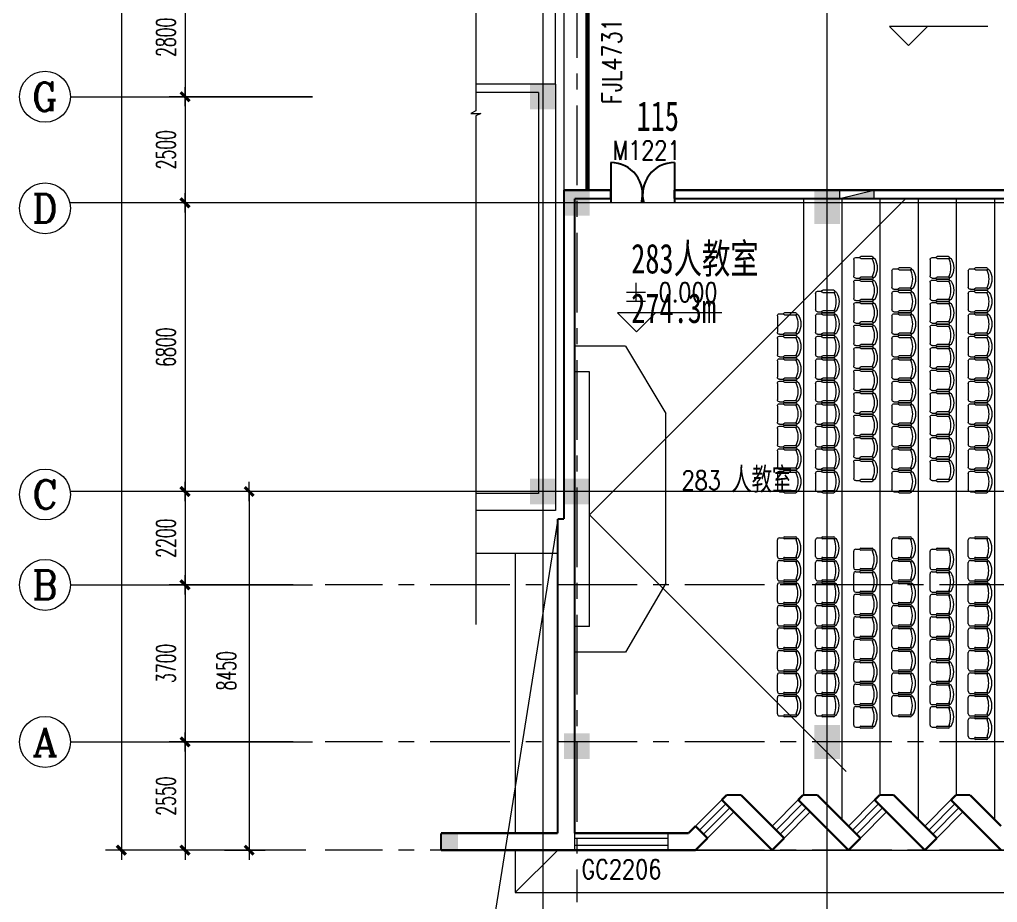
# Model space of a CAD drawing. Extents: x 2719331 to 3465925, y -270324 to -167476.
# Drawn here: x 2747851 to 2770897, y -243248 to -222448 of the extents above; entities that cross this region are included whole.
import ezdxf
from ezdxf.enums import TextEntityAlignment as Align

# ---------------------------------------------------------------- set-up
doc = ezdxf.new("R2010")
doc.units = 0
doc.header["$LTSCALE"] = 1500
doc.header["$MEASUREMENT"] = 0
doc.linetypes.add('CENTER', pattern=[2, 1.25, -0.25, 0.25, -0.25])
doc.linetypes.add('DASH', pattern=[0.35, 0.25, -0.1])
doc.layers.get('0').update_dxf_attribs({"linetype": 'CONTINUOUS', "lineweight": 0})
doc.layers.get('DEFPOINTS').update_dxf_attribs({"linetype": 'CONTINUOUS', "lineweight": 5})
for name, color, linetype, lineweight in [('AXIS', 7, 'CONTINUOUS', 5), ('AXIS_TEXT', 7, 'CONTINUOUS', 5), ('COLUMN', 7, 'CONTINUOUS', 5), ('DOTE', 7, 'CENTER', 5), ('LVTRY', 7, 'CONTINUOUS', 5), ('OTHER', 7, 'CONTINUOUS', 5), ('PUB_DIM', 250, 'CONTINUOUS', 5), ('PUB_TEXT', 7, 'CONTINUOUS', 5), ('STAIR', 7, 'CONTINUOUS', 5), ('WALL', 7, 'CONTINUOUS', 5), ('WINDOW', 7, 'CONTINUOUS', 5), ('WINDOW_TEXT', 7, 'CONTINUOUS', 5), ('我的', 7, 'CONTINUOUS', 5), ('散水', 7, 'CONTINUOUS', 5), ('消火栓', 7, 'CONTINUOUS', 5), ('看线', 7, 'CONTINUOUS', 5), ('防火卷帘', 7, 'CONTINUOUS', 5), ('防火卷帘名称', 7, 'CONTINUOUS', 5)]:
    doc.layers.add(name, color=color, linetype=linetype, lineweight=lineweight)
doc.layers.add('地面', color=250, linetype='CONTINUOUS')
doc.styles.add('_SIMPLEX', font='SIMPLEX.shx', dxfattribs={"width": 0.6})
doc.styles.add('COMPLEX', font='COMPLEX')
doc.styles.add('DIM_FONT', font='romans.shx', dxfattribs={"width": 0.6})
doc.styles.add('H1', font='romans.shx', dxfattribs={"width": 1.2, "bigfont": 'hztxt.shx'})
doc.styles.add('HZ4', font='SimSun.ttf', dxfattribs={"width": 0.7, "height": 700})
doc.styles.add('SIMPLEX', font='SIMPLEX.SHX', dxfattribs={"width": 0.6})
doc.styles.get("Standard").update_dxf_attribs({"font": 'SIMHEI.TTF', "height": 1.2})
doc.dimstyles.new('DIMN150', dxfattribs={"dimscale": 1.5, "dimtxt": 300, "dimasz": 1, "dimexe": 250, "dimexo": 300, "dimgap": 150, "dimtad": 1, "dimdec": 0, "dimdsep": 46, "dimtxsty": 'DIM_FONT', "dimblk": '_DIMX', "dimcen": 2.5, "dimdle": 0.3, "dimclrd": 7, "dimclre": 256, "dimclrt": 256, "dimadec": 0, "dimazin": 0, "dimtfac": 1, "dimtdec": 0, "dimtix": 1, "dimtmove": 2, "dimatfit": 3, "dimldrblk": '_DIMX', "dimfxl": 1, "dimtvp": 1, "dimtolj": 1, "dimtzin": 0, "dimlwd": -1, "dimlwe": -1, "dimarcsym": 0})

# ---------------------------------------------------------------- blocks, each defined once
blk = doc.blocks.new('_DIMX')
blk.add_line((-150, 0), (150, 0))
at = {"const_width": 50}
blk.add_lwpolyline([(-70, -70), (70, 70)], dxfattribs=at)
blk = doc.blocks.new('*D993')
at = {"layer": 'DEFPOINTS', "color": 0, "lineweight": 25}
for p in [(2755201, -221466), (2751751, -224266), (2755201, -224266)]:
    blk.add_point(p, dxfattribs=at)
at = {"layer": '我的'}
for p, q in [((2754751, -221466), (2751376, -221466)), ((2754751, -224266), (2751376, -224266))]:
    blk.add_line(p, q, dxfattribs=at)
at = {"layer": '我的', "color": 7}
blk.add_line((2751751, -221468), (2751751, -224265), dxfattribs=at)
at = {"layer": '我的', "color": 7, "xscale": 1.5, "yscale": 1.5, "zscale": 1.5}
for p, rotation in [((2751751, -221466), 90), ((2751751, -224266), 270)]:
    blk.add_blockref('_DIMX', p, dxfattribs=dict(at, rotation=rotation))
at = {"layer": '我的', "lineweight": 0, "insert": (2751301, -222866), "char_height": 450, "attachment_point": 5, "rotation": 90, "style": 'DIM_FONT'}
blk.add_mtext('\\A1;2800', dxfattribs=at)
blk = doc.blocks.new('*D994')
at = {"layer": 'DEFPOINTS', "color": 0, "lineweight": 25}
for p in [(2754751, -235766), (2751751, -239466), (2754751, -239466)]:
    blk.add_point(p, dxfattribs=at)
at = {"layer": '我的'}
for p, q in [((2754301, -235766), (2751376, -235766)), ((2754301, -239466), (2751376, -239466))]:
    blk.add_line(p, q, dxfattribs=at)
at = {"layer": '我的', "color": 7}
blk.add_line((2751751, -235768), (2751751, -239465), dxfattribs=at)
at = {"layer": '我的', "color": 7, "xscale": 1.5, "yscale": 1.5, "zscale": 1.5}
for p, rotation in [((2751751, -235766), 90), ((2751751, -239466), 270)]:
    blk.add_blockref('_DIMX', p, dxfattribs=dict(at, rotation=rotation))
at = {"layer": '我的', "lineweight": 0, "insert": (2751301, -237616), "char_height": 450, "attachment_point": 5, "rotation": 90, "style": 'DIM_FONT'}
blk.add_mtext('\\A1;3700', dxfattribs=at)
blk = doc.blocks.new('_AXISO')
blk.add_circle((0, 0), 0.5)
at = {"layer": 'AXIS_TEXT', "style": 'COMPLEX', "width": 1.041667}
blk.add_attdef('A', text='', height=0.56, dxfattribs=at).set_placement((-0.25, -0.28), (0.25, -0.28), align=Align.FIT)
blk = doc.blocks.new('*D995')
at = {"layer": 'DEFPOINTS', "color": 0, "lineweight": 25}
for p in [(2754751, -226766), (2751751, -233566), (2754751, -233566)]:
    blk.add_point(p, dxfattribs=at)
at = {"layer": '我的'}
for p, q in [((2754301, -226766), (2751376, -226766)), ((2754301, -233566), (2751376, -233566))]:
    blk.add_line(p, q, dxfattribs=at)
at = {"layer": '我的', "color": 7}
blk.add_line((2751751, -226768), (2751751, -233565), dxfattribs=at)
at = {"layer": '我的', "color": 7, "xscale": 1.5, "yscale": 1.5, "zscale": 1.5}
for p, rotation in [((2751751, -226766), 90), ((2751751, -233566), 270)]:
    blk.add_blockref('_DIMX', p, dxfattribs=dict(at, rotation=rotation))
at = {"layer": '我的', "lineweight": 0, "insert": (2751301, -230166), "char_height": 450, "attachment_point": 5, "rotation": 90, "style": 'DIM_FONT'}
blk.add_mtext('\\A1;6800', dxfattribs=at)
blk = doc.blocks.new('*D996')
at = {"layer": 'DEFPOINTS', "color": 0, "lineweight": 25}
for p in [(2754751, -239466), (2751751, -242016), (2755051, -242016)]:
    blk.add_point(p, dxfattribs=at)
at = {"layer": '我的'}
for p, q in [((2754301, -239466), (2751376, -239466)), ((2754601, -242016), (2751376, -242016))]:
    blk.add_line(p, q, dxfattribs=at)
at = {"layer": '我的', "color": 7}
blk.add_line((2751751, -239468), (2751751, -242015), dxfattribs=at)
at = {"layer": '我的', "color": 7, "xscale": 1.5, "yscale": 1.5, "zscale": 1.5}
for p, rotation in [((2751751, -239466), 90), ((2751751, -242016), 270)]:
    blk.add_blockref('_DIMX', p, dxfattribs=dict(at, rotation=rotation))
at = {"layer": '我的', "lineweight": 0, "insert": (2751301, -240741), "char_height": 450, "attachment_point": 5, "rotation": 90, "style": 'DIM_FONT'}
blk.add_mtext('\\A1;2550', dxfattribs=at)
blk = doc.blocks.new('*D998')
at = {"layer": 'DEFPOINTS', "color": 0, "lineweight": 25}
for p in [(2755201, -224266), (2751751, -226766), (2755201, -226766)]:
    blk.add_point(p, dxfattribs=at)
at = {"layer": '我的'}
for p, q in [((2754751, -224266), (2751376, -224266)), ((2754751, -226766), (2751376, -226766))]:
    blk.add_line(p, q, dxfattribs=at)
at = {"layer": '我的', "color": 7}
blk.add_line((2751751, -224268), (2751751, -226765), dxfattribs=at)
at = {"layer": '我的', "color": 7, "xscale": 1.5, "yscale": 1.5, "zscale": 1.5}
for p, rotation in [((2751751, -224266), 90), ((2751751, -226766), 270)]:
    blk.add_blockref('_DIMX', p, dxfattribs=dict(at, rotation=rotation))
at = {"layer": '我的', "lineweight": 0, "insert": (2751301, -225516), "char_height": 450, "attachment_point": 5, "rotation": 90, "style": 'DIM_FONT'}
blk.add_mtext('\\A1;2500', dxfattribs=at)
blk = doc.blocks.new('_FZH')
blk.add_solid([(0.5, -0.5), (-0.5, -0.5), (0.5, 0.5), (-0.5, 0.5)])
blk = doc.blocks.new('*D1931')
at = {"layer": 'DEFPOINTS', "color": 0, "lineweight": 25}
for p in [(2755791, -233566), (2752228, -242016), (2753263, -242016)]:
    blk.add_point(p, dxfattribs=at)
at = {"layer": '我的'}
for p, q in [((2755341, -233566), (2752888, -233566)), ((2752678, -242016), (2753638, -242016))]:
    blk.add_line(p, q, dxfattribs=at)
at = {"layer": '我的', "color": 7}
blk.add_line((2753263, -233568), (2753263, -242015), dxfattribs=at)
at = {"layer": '我的', "color": 7, "xscale": 1.5, "yscale": 1.5, "zscale": 1.5}
for p, rotation in [((2753263, -233566), 90), ((2753263, -242016), 270)]:
    blk.add_blockref('_DIMX', p, dxfattribs=dict(at, rotation=rotation))
at = {"layer": '我的', "lineweight": 0, "insert": (2752727, -237791), "char_height": 450, "attachment_point": 5, "rotation": 90, "style": 'DIM_FONT'}
blk.add_mtext('\\A1;8450', dxfattribs=at)
blk = doc.blocks.new('M_C32CXI')
for p, q in [((-188, 275), (87, 275)), ((212, 250), (112, 250)), ((87, 225), (-188, 225)), ((262, 200), (262, -200)), ((-188, -225), (87, -225)), ((87, -275), (-188, -275)), ((212, -250), (112, -250))]:
    blk.add_line(p, q)
for centre, radius, start, end in [((-188, 250), 25, 90, 270), ((87, 250), 25, 270, 90), ((212, 200), 50, 0, 90), ((111, 0), 426, 148.1092, 211.8908), ((-227, 210), 28.1, 338.7607, 148.1092), ((314, 0), 552, 158.7607, 201.2393), ((-227, -210), 28.1, 211.8908, 21.2393), ((-188, -250), 25, 90, 270), ((87, -250), 25, 270, 90), ((212, -200), 50, 270, 0)]:
    blk.add_arc(centre, radius, start, end)
at = {"width": 0.8, "flags": 9}
for tag in ['XSIZE', 'YSIZE']:
    blk.add_attdef(tag, (0, 0), '', height=0.5, dxfattribs=at)
blk = doc.blocks.new('A$C68C06AB7')
at = {"layer": '消火栓'}
blk.add_hatch(color=256, dxfattribs=at).paths.add_polyline_path([(800, 200), (0, 200), (800, 0)])
blk.add_line((0, 200), (800, 0), dxfattribs=at)
blk.add_lwpolyline([(0, 200), (0, 0), (800, 0), (800, 200)], close=True, dxfattribs=at)
blk = doc.blocks.new('_WBLK')
for p, q in [((-0.5, 0.5), (0.5, 0.5)), ((0.5, 0.167), (-0.5, 0.167)), ((0.5, -0.167), (-0.5, -0.167)), ((-0.5, -0.5), (0.5, -0.5))]:
    blk.add_line(p, q)
at = {"layer": 'WINDOW_TEXT', "style": 'SIMPLEX', "flags": 9}
blk.add_attdef('A', text='', height=1, dxfattribs=at).set_placement((0, 1.5), align=Align.MIDDLE)
blk = doc.blocks.new('_GCBLK')
at = {"linetype": 'DASH'}
for p, q in [((-0.5, -0.5), (-0.5, 0.5)), ((0.5, -0.5), (0.5, 0.5)), ((-0.5, 0.2), (0.5, 0.2)), ((-0.5, -0.2), (0.5, -0.2))]:
    blk.add_line(p, q, dxfattribs=at)
at = {"layer": 'WINDOW_TEXT', "style": 'SIMPLEX', "flags": 9}
blk.add_attdef('A', text='', height=1, dxfattribs=at).set_placement((0, 1.5), align=Align.MIDDLE)
blk = doc.blocks.new('*D1493')
at = {"layer": 'DEFPOINTS', "color": 0, "lineweight": 25}
for p in [(2754751, -178616), (2750251, -242016), (2754751, -242016)]:
    blk.add_point(p, dxfattribs=at)
at = {"layer": '我的'}
for p, q in [((2754301, -178616), (2749876, -178616)), ((2754301, -242016), (2749876, -242016))]:
    blk.add_line(p, q, dxfattribs=at)
at = {"layer": '我的', "color": 7}
blk.add_line((2750251, -178618), (2750251, -242015), dxfattribs=at)
at = {"layer": '我的', "color": 7, "xscale": 1.5, "yscale": 1.5, "zscale": 1.5}
for p, rotation in [((2750251, -178616), 90), ((2750251, -242016), 270)]:
    blk.add_blockref('_DIMX', p, dxfattribs=dict(at, rotation=rotation))
at = {"layer": '我的', "lineweight": 0, "insert": (2749801, -210316), "char_height": 450, "attachment_point": 5, "rotation": 90, "style": 'DIM_FONT'}
blk.add_mtext('\\A1;63400', dxfattribs=at)
blk = doc.blocks.new('*D873')
at = {"layer": 'DEFPOINTS', "color": 0, "lineweight": 25}
for p in [(2754751, -233566), (2751751, -235766), (2754751, -235766)]:
    blk.add_point(p, dxfattribs=at)
at = {"layer": '我的'}
for p, q in [((2754301, -233566), (2751376, -233566)), ((2754301, -235766), (2751376, -235766))]:
    blk.add_line(p, q, dxfattribs=at)
at = {"layer": '我的', "color": 7}
blk.add_line((2751751, -233568), (2751751, -235765), dxfattribs=at)
at = {"layer": '我的', "color": 7, "xscale": 1.5, "yscale": 1.5, "zscale": 1.5}
for p, rotation in [((2751751, -233566), 90), ((2751751, -235766), 270)]:
    blk.add_blockref('_DIMX', p, dxfattribs=dict(at, rotation=rotation))
at = {"layer": '我的', "lineweight": 0, "insert": (2751301, -234666), "char_height": 450, "attachment_point": 5, "rotation": 90, "style": 'DIM_FONT'}
blk.add_mtext('\\A1;2200', dxfattribs=at)

msp = doc.modelspace()

# ---------------------------------------------------------------- linework, layer by layer
at = {"lineweight": 25}
for p, q in [((2761784, -225816.3), (2761784, -226766.3)), ((2763284, -225816.3), (2763284, -226766.3))]:
    msp.add_line(p, q, dxfattribs=at)
for centre, start, end in [((2761784, -226566.3), 344.53405, 90), ((2763284, -226566.3), 90, 195.46595)]:
    msp.add_arc(centre, 750, start, end, dxfattribs=at)
at = {"layer": 'DOTE', "lineweight": 0}
for p, q in [((2760984.1, -176471.8), (2760984, -243238.7)), ((2825404.7, -235766.3), (2755051.3, -235766.3)), ((2825404.7, -239466.3), (2755051.3, -239466.3)), ((2825404.7, -242016.3), (2755051.3, -242016.3))]:
    msp.add_line(p, q, dxfattribs=at)
at = {"layer": 'LVTRY', "lineweight": 0}
for p, q in [((2766334, -240716.6), (2766334, -226666.3)), ((2767234, -241300.6), (2767234, -226666.3)), ((2768134, -240716.6), (2768134, -226666.3)), ((2769034, -241300.6), (2769034, -226666.3)), ((2769934, -240716.6), (2769934, -226666.3)), ((2770834, -241300.6), (2770834, -226666.3))]:
    msp.add_line(p, q, dxfattribs=at)
at = {"layer": 'OTHER', "lineweight": 0}
for q in [(2768734, -226666.3), (2767334, -240166.3)]:
    msp.add_line((2761284, -234116.3), q, dxfattribs=at)
at = {"layer": 'PUB_DIM', "lineweight": 0}
for p, q in [((2768799.7, -223062.1), (2768349.7, -222612.1)), ((2770674, -222612.1), (2768349.7, -222612.1)), ((2769249.7, -222612.1), (2768799.7, -223062.1)), ((2762378.1, -228652.4), (2762378.1, -229085.2)), ((2762155.5, -228868.8), (2762600.7, -228868.8)), ((2762155.5, -229085.2), (2762600.7, -229085.2)), ((2762390, -229807.2), (2761940, -229357.2)), ((2764404.8, -229357.2), (2761940, -229357.2)), ((2762840, -229357.2), (2762390, -229807.2))]:
    msp.add_line(p, q, dxfattribs=at)
at = {"layer": 'STAIR', "lineweight": 0}
for p, q in [((2758602.6, -211566.3), (2758602.6, -224599.3)), ((2758602.6, -224599.3), (2758482.6, -224659.3)), ((2758482.6, -224659.3), (2758722.6, -224659.3)), ((2758722.6, -224659.3), (2758602.6, -224719.3)), ((2758602.6, -224719.3), (2758602.6, -236698.6))]:
    msp.add_line(p, q, dxfattribs=at)
at = {"layer": 'WALL', "lineweight": 0}
for p, q in [((2760484, -223966.3), (2758602.6, -223966.3)), ((2760484, -223966.3), (2760484, -234016.3)), ((2760484, -223966.3), (2760484, -234016.3)), ((2760084, -224166.3), (2758602.6, -224166.3)), ((2760084, -224166.3), (2760084, -233616.3)), ((2762134.3, -230146.3), (2760934, -230146.3)), ((2762134.3, -230146.3), (2763081.3, -231726.8)), ((2761281.3, -230746.3), (2760934, -230746.3)), ((2761281.3, -236747.3), (2761281.3, -230746.3)), ((2763081.3, -235726.8), (2763081.3, -231726.8)), ((2760084, -233616.3), (2758602.6, -233616.3)), ((2760484, -234016.3), (2758602.6, -234016.3)), ((2760484, -234016.3), (2759884, -234016.3)), ((2760534, -234216.3), (2758965.4, -244068.8)), ((2759534, -235016.3), (2760534, -235016.3)), ((2763081.3, -235726.8), (2762134.3, -237348.3)), ((2761281.3, -236747.3), (2760934, -236747.3)), ((2762134.3, -237348.3), (2760934, -237348.3)), ((2763784, -242016.3), (2778184, -242016.3))]:
    msp.add_line(p, q, dxfattribs=at)
at = {"layer": 'WALL', "lineweight": 0, "const_width": 50}
for points in [[(2760684, -226466.3), (2760684, -234216.3)], [(2761784, -226466.3), (2760684, -226466.3)], [(2761784, -226666.3), (2761784, -226466.3)], [(2778284, -226466.3), (2763284, -226466.3)], [(2763284, -226666.3), (2763284, -226466.3)], [(2760934, -241616.3), (2760934, -226666.3)], [(2761784, -226666.3), (2760934, -226666.3)], [(2778284, -226666.3), (2763284, -226666.3)], [(2760534, -241616.3), (2760534, -234216.3)], [(2760534, -234216.3), (2760684, -234216.3)], [(2764401.2, -240833.4), (2764518, -240716.6)], [(2765584, -242016.3), (2764401.2, -240833.4)], [(2764850, -240716.6), (2764518, -240716.6)], [(2765866.9, -241733.4), (2764850, -240716.6)], [(2766201.2, -240833.4), (2766318, -240716.6)], [(2767384, -242016.3), (2766201.2, -240833.4)], [(2766650, -240716.6), (2766318, -240716.6)], [(2767384, -241450.6), (2766650, -240716.6)], [(2768001.2, -240833.4), (2768118, -240716.6)], [(2768284, -241116.3), (2768001.2, -240833.4)], [(2768450, -240716.6), (2768118, -240716.6)], [(2769184, -241450.6), (2768450, -240716.6)], [(2769801.2, -240833.4), (2769918, -240716.6)], [(2770084, -241116.3), (2769801.2, -240833.4)], [(2770250, -240716.6), (2769918, -240716.6)], [(2770984, -241450.6), (2770250, -240716.6)], [(2769184, -242016.3), (2768284, -241116.3)], [(2770984, -242016.3), (2770084, -241116.3)], [(2763783.9, -241450.7), (2763618.4, -241616.3)], [(2763783.9, -241450.7), (2764066.7, -241733.6)], [(2765866.9, -241733.4), (2765584, -241450.6)], [(2767666.7, -241733.6), (2767384, -241450.6)], [(2769466.7, -241733.6), (2769184, -241450.6)], [(2757784, -242016.3), (2757784, -241616.3)], [(2757784, -242016.3), (2757784, -241616.3)], [(2760534, -241616.3), (2757784, -241616.3)], [(2760934, -241616.3), (2763618.4, -241616.3)], [(2763784, -242016.3), (2764066.7, -241733.6)], [(2765584, -242016.3), (2765866.9, -241733.4)], [(2767666.7, -241733.6), (2767384, -242016.3)], [(2769466.7, -241733.6), (2769184, -242016.3)], [(2757784, -242016.3), (2763784, -242016.3)]]:
    msp.add_lwpolyline(points, dxfattribs=at)
at = {"layer": '我的', "lineweight": 0}
for p, q in [((2760184.1, -176471.8), (2760184, -247642.2)), ((2766884.1, -247775.7), (2766884.1, -221466.3)), ((2749051.3, -224266.3), (2754751.3, -224266.3)), ((2825504.7, -226766.3), (2749051.3, -226766.3)), ((2825404.7, -233566.3), (2749051.3, -233566.3)), ((2749051.3, -235766.3), (2754751.3, -235766.3)), ((2749051.3, -239466.3), (2754751.3, -239466.3))]:
    msp.add_line(p, q, dxfattribs=at)
at = {"layer": '散水', "lineweight": 0}
msp.add_line((2760534, -242016.3), (2759534, -243016.3), dxfattribs=at)
for points in [[(2758602.6, -235016.3), (2758884, -235016.3), (2758884, -235016.3), (2759534, -235016.3), (2759534, -240616.3), (2759534, -240616.3), (2759534, -241616.3)], [(2759534, -242016.3), (2759534, -243016.3), (2781284, -243016.3), (2781284, -242016.3)]]:
    msp.add_lwpolyline(points, dxfattribs=at)
at = {"layer": '看线', "lineweight": 0}
for p, q in [((2760484, -223966.3), (2760484, -213416.3)), ((2760684, -226466.3), (2760684, -213416.3))]:
    msp.add_line(p, q, dxfattribs=at)
at = {"layer": '防火卷帘', "linetype": 'DASH', "lineweight": 0, "const_width": 100}
msp.add_lwpolyline([(2761234, -221766.3), (2761234, -226466.3)], dxfattribs=at)

# ---------------------------------------------------------------- block references
at = {"layer": 'AXIS', "lineweight": 0}
ref = msp.add_blockref('_AXISO', (2748451.3, -233637.5), dxfattribs=dict(at, xscale=1200, yscale=1200, zscale=1200))
ref.add_attrib('A', 'C', dxfattribs={"layer": 'AXIS_TEXT', "height": 672, "style": 'COMPLEX', "width": 1.25}).set_placement((2748151.3, -233973.5), (2748751.3, -233973.5), align=Align.FIT)
ref = msp.add_blockref('_AXISO', (2748451.3, -235766.3), dxfattribs=dict(at, xscale=1200, yscale=1200, zscale=1200))
ref.add_attrib('A', 'B', dxfattribs={"layer": 'AXIS_TEXT', "height": 672, "style": 'COMPLEX', "width": 1.102941}).set_placement((2748151.3, -236102.3), (2748751.3, -236102.3), align=Align.FIT)
at = {"layer": 'AXIS', "lineweight": 0, "xscale": 1200, "yscale": 1200, "zscale": 1200}
msp.add_blockref('_AXISO', (2748451.3, -239466.3), dxfattribs=at).add_auto_attribs({'A': 'A'})
at = {"layer": 'COLUMN', "lineweight": 0}
for p, xscale, yscale, zscale in [((2760184, -224266.3), -600, 600, 600), ((2760184, -224266.3), -600, 600, 600), ((2760184, -224266.3), -600, 600, 600), ((2760184, -224266.3), -600, 600, 600), ((2760184, -233566.3), -600, 600, 600), ((2760184, -233566.3), -600, 600, 600), ((2760184, -233566.3), -600, 600, 600), ((2760184, -233566.3), -600, 600, 600), ((2757984, -241816.3), 400, 400, 400)]:
    msp.add_blockref('_FZH', p, dxfattribs=dict(at, xscale=xscale, yscale=yscale, zscale=zscale))
at = {"layer": 'COLUMN', "lineweight": 0, "xscale": 600, "zscale": 600, "rotation": 359.9999999999999}
for p, yscale in [((2760984, -226766.3), 600), ((2766884, -226866.3), 800), ((2760984, -233566.3), 600), ((2766884, -239466.3), 800), ((2760984, -239566.3), 600)]:
    msp.add_blockref('_FZH', p, dxfattribs=dict(at, yscale=yscale))
at = {"layer": 'LVTRY', "lineweight": 0, "yscale": 0.9636363636363636, "zscale": 0.9636363636363636}
for p, xscale, rotation in [((2767762.2, -228296.3), -0.9636363636363636, 359.9999999998619), ((2769562.2, -228296.3), -0.9636363636363636, 359.9999999998619), ((2768662.2, -228561.3), -0.9636363636363636, 359.9999999998619), ((2770462.2, -228561.3), -0.9636363636363636, 359.9999999998619), ((2767762.2, -228826.3), -0.9636363636363636, 359.9999999998619), ((2769562.2, -228826.3), -0.9636363636363636, 359.9999999998619), ((2766862.2, -229091.3), -0.9636363636363636, 359.9999999998619), ((2768662.2, -229091.3), -0.9636363636363636, 359.9999999998619), ((2770462.2, -229091.3), -0.9636363636363636, 359.9999999998619), ((2767762.2, -229356.3), -0.9636363636363636, 359.9999999998619), ((2769562.2, -229356.3), -0.9636363636363636, 359.9999999998619), ((2765962.2, -229621.3), -0.9636363636363636, 359.9999999998619), ((2766862.2, -229621.3), -0.9636363636363636, 359.9999999998619), ((2768662.2, -229621.3), -0.9636363636363636, 359.9999999998619), ((2770462.2, -229621.3), -0.9636363636363636, 359.9999999998619), ((2767762.2, -229886.3), -0.9636363636363636, 359.9999999998619), ((2769562.2, -229886.3), -0.9636363636363636, 359.9999999998619), ((2765962.2, -230151.3), -0.9636363636363636, 359.9999999998619), ((2766862.2, -230151.3), -0.9636363636363636, 359.9999999998619), ((2768662.2, -230151.3), -0.9636363636363636, 359.9999999998619), ((2770462.2, -230151.3), -0.9636363636363636, 359.9999999998619), ((2767762.2, -230416.3), -0.9636363636363636, 359.9999999998619), ((2769562.2, -230416.3), -0.9636363636363636, 359.9999999998619), ((2765962.2, -230681.3), -0.9636363636363636, 359.9999999998619), ((2766862.2, -230681.3), -0.9636363636363636, 359.9999999998619), ((2768662.2, -230681.3), -0.9636363636363636, 359.9999999998619), ((2770462.2, -230681.3), -0.9636363636363636, 359.9999999998619), ((2767762.2, -230946.3), -0.9636363636363636, 359.9999999998619), ((2769562.2, -230946.3), -0.9636363636363636, 359.9999999998619), ((2765962.2, -231211.3), -0.9636363636363636, 359.9999999998619), ((2766862.2, -231211.3), -0.9636363636363636, 359.9999999998619), ((2768662.2, -231211.3), -0.9636363636363636, 359.9999999998619), ((2770462.2, -231211.3), -0.9636363636363636, 359.9999999998619), ((2767762.2, -231476.3), -0.9636363636363636, 359.9999999998619), ((2769562.2, -231476.3), -0.9636363636363636, 359.9999999998619), ((2765962.2, -231741.3), -0.9636363636363636, 359.9999999998619), ((2766862.2, -231741.3), -0.9636363636363636, 359.9999999998619), ((2768662.2, -231741.3), -0.9636363636363636, 359.9999999998619), ((2770462.2, -231741.3), -0.9636363636363636, 359.9999999998619), ((2767762.2, -232006.3), -0.9636363636363636, 359.9999999998619), ((2769562.2, -232006.3), -0.9636363636363636, 359.9999999998619), ((2765962.2, -232271.3), -0.9636363636363636, 359.9999999998619), ((2766862.2, -232271.3), -0.9636363636363636, 359.9999999998619), ((2768662.2, -232271.3), -0.9636363636363636, 359.9999999998619), ((2770462.2, -232271.3), -0.9636363636363636, 359.9999999998619), ((2767762.2, -232536.3), -0.9636363636363636, 359.9999999998619), ((2769562.2, -232536.3), -0.9636363636363636, 359.9999999998619), ((2765962.2, -232801.3), -0.9636363636363636, 359.9999999998619), ((2766862.2, -232801.3), -0.9636363636363636, 359.9999999998619), ((2768662.2, -232801.3), -0.9636363636363636, 359.9999999998619), ((2770462.2, -232801.3), -0.9636363636363636, 359.9999999998619), ((2767762.2, -233066.3), -0.9636363636363636, 359.9999999998619), ((2769562.2, -233066.3), -0.9636363636363636, 359.9999999998619), ((2765962.2, -233331.3), -0.9636363636363636, 359.9999999998619), ((2766862.2, -233331.3), -0.9636363636363636, 359.9999999998619), ((2768662.2, -233331.3), -0.9636363636363636, 359.9999999998619), ((2770462.2, -233331.3), -0.9636363636363636, 359.9999999998619), ((2765962.2, -234901.3), 0.9636363636363636, 180.0000000001361), ((2766862.2, -234901.3), 0.9636363636363636, 180.0000000001361), ((2768662.2, -234901.3), 0.9636363636363636, 180.0000000001361), ((2770462.2, -234901.3), 0.9636363636363636, 180.0000000001361), ((2767762.2, -235166.3), 0.9636363636363636, 180.0000000001361), ((2769562.2, -235166.3), 0.9636363636363636, 180.0000000001361), ((2765962.2, -235431.3), 0.9636363636363636, 180.0000000001361), ((2766862.2, -235431.3), 0.9636363636363636, 180.0000000001361), ((2768662.2, -235431.3), 0.9636363636363636, 180.0000000001361), ((2770462.2, -235431.3), 0.9636363636363636, 180.0000000001361), ((2767762.2, -235696.3), 0.9636363636363636, 180.0000000001361), ((2769562.2, -235696.3), 0.9636363636363636, 180.0000000001361), ((2765962.2, -235961.3), 0.9636363636363636, 180.0000000001361), ((2766862.2, -235961.3), 0.9636363636363636, 180.0000000001361), ((2768662.2, -235961.3), 0.9636363636363636, 180.0000000001361), ((2770462.2, -235961.3), 0.9636363636363636, 180.0000000001361), ((2767762.2, -236226.3), 0.9636363636363636, 180.0000000001361), ((2769562.2, -236226.3), 0.9636363636363636, 180.0000000001361), ((2765962.2, -236491.3), 0.9636363636363636, 180.0000000001361), ((2766862.2, -236491.3), 0.9636363636363636, 180.0000000001361), ((2768662.2, -236491.3), 0.9636363636363636, 180.0000000001361), ((2770462.2, -236491.3), 0.9636363636363636, 180.0000000001361), ((2767762.2, -236756.3), 0.9636363636363636, 180.0000000001361), ((2769562.2, -236756.3), 0.9636363636363636, 180.0000000001361), ((2765962.2, -237021.3), 0.9636363636363636, 180.0000000001361), ((2766862.2, -237021.3), 0.9636363636363636, 180.0000000001361), ((2768662.2, -237021.3), 0.9636363636363636, 180.0000000001361), ((2770462.2, -237021.3), 0.9636363636363636, 180.0000000001361), ((2767762.2, -237286.3), 0.9636363636363636, 180.0000000001361), ((2769562.2, -237286.3), 0.9636363636363636, 180.0000000001361), ((2765962.2, -237551.3), 0.9636363636363636, 180.0000000001361), ((2766862.2, -237551.3), 0.9636363636363636, 180.0000000001361), ((2768662.2, -237551.3), 0.9636363636363636, 180.0000000001361), ((2770462.2, -237551.3), 0.9636363636363636, 180.0000000001361), ((2767762.2, -237816.3), 0.9636363636363636, 180.0000000001361), ((2769562.2, -237816.3), 0.9636363636363636, 180.0000000001361), ((2765962.2, -238081.3), 0.9636363636363636, 180.0000000001361), ((2766862.2, -238081.3), 0.9636363636363636, 180.0000000001361), ((2768662.2, -238081.3), 0.9636363636363636, 180.0000000001361), ((2770462.2, -238081.3), 0.9636363636363636, 180.0000000001361), ((2767762.2, -238346.3), 0.9636363636363636, 180.0000000001361), ((2769562.2, -238346.3), 0.9636363636363636, 180.0000000001361), ((2765962.2, -238611.3), 0.9636363636363636, 180.0000000001361), ((2766862.2, -238611.3), 0.9636363636363636, 180.0000000001361), ((2768662.2, -238611.3), 0.9636363636363636, 180.0000000001361), ((2770462.2, -238611.3), 0.9636363636363636, 180.0000000001361), ((2767762.2, -238876.3), 0.9636363636363636, 180.0000000001361), ((2769562.2, -238876.3), 0.9636363636363636, 180.0000000001361), ((2770462.2, -239141.3), 0.9636363636363636, 180.0000000001361)]:
    msp.add_blockref('M_C32CXI', p, dxfattribs=dict(at, xscale=xscale, rotation=rotation))
at = {"layer": 'WINDOW', "lineweight": 0, "xscale": 873, "yscale": 400, "zscale": 873, "rotation": 44.99999999999437}
for p in [(2764234, -241283.5), (2766034, -241283.5), (2767834, -241283.5), (2769634, -241283.5)]:
    msp.add_blockref('_WBLK', p, dxfattribs=at)
at = {"layer": 'WINDOW', "lineweight": 0}
ref = msp.add_blockref('_GCBLK', (2762034, -241816.3), dxfattribs=dict(at, xscale=2200, yscale=400.0000000000582, zscale=2200))
ref.add_attrib('A', 'GC2206', dxfattribs={"layer": 'WINDOW_TEXT', "height": 450, "style": '_SIMPLEX', "width": 0.8, "flags": 8}).set_placement((2762034, -242466.3), align=Align.MIDDLE)
at = {"layer": '我的', "lineweight": 0, "xscale": 1200, "yscale": 1200, "zscale": 1200}
msp.add_blockref('_AXISO', (2748451.3, -224266.3), dxfattribs=at).add_auto_attribs({'A': 'G'})
at = {"layer": '我的', "lineweight": 0}
ref = msp.add_blockref('_AXISO', (2748451.3, -226894.6), dxfattribs=dict(at, xscale=1200, yscale=1200, zscale=1200))
ref.add_attrib('A', 'D', dxfattribs={"layer": 'AXIS_TEXT', "height": 672, "style": 'COMPLEX', "width": 1.102941}).set_placement((2748151.3, -227230.6), (2748751.3, -227230.6), align=Align.FIT)
at = {"layer": '消火栓', "lineweight": 0, "xscale": -1, "rotation": 180}
msp.add_blockref('A$C68C06AB7', (2767184, -226466.3), dxfattribs=at)

# ---------------------------------------------------------------- texts
at = {"layer": 'PUB_DIM', "lineweight": 0, "style": 'DIM_FONT', "width": 0.8}
msp.add_text('0.000', height=450, rotation=360, dxfattribs=at).set_placement((2763607.5, -228873), align=Align.MIDDLE)
at = {"layer": 'PUB_TEXT', "lineweight": 0, "style": 'H1', "width": 0.8}
for s, height, p in [('人教室', 600, (2764623, -233592.8)), ('283', 450, (2763453.4, -233528.2))]:
    msp.add_text(s, height=height, dxfattribs=at).set_placement(p)
at = {"layer": '地面', "lineweight": 25, "char_height": 700, "attachment_point": 1, "style": 'HZ4'}
for s, insert, width in [('{\\C0;115}', (2762391.2, -224370.2), 2451.47), ('{\\C3;283人教室\\P274.3m}', (2762265.1, -227729.2), 4461.329)]:
    msp.add_mtext(s, dxfattribs=dict(at, insert=insert, width=width))
at = {"layer": '防火卷帘名称', "lineweight": 0, "style": '_SIMPLEX', "width": 0.8}
msp.add_text('FJL4731', height=450, rotation=90, dxfattribs=at).set_placement((2762034, -224438.4))
msp.add_text('M1221', height=450, dxfattribs=at).set_placement((2761823.9, -225755.5))

# ---------------------------------------------------------------- dimensions: what is measured, and where the dimension line sits
at = {"layer": '我的', "lineweight": 0}
dim = msp.add_aligned_dim(p1=(2754751.3, -178616.3), p2=(2754751.3, -242016.3), distance=-4500, dimstyle='DIMN150', dxfattribs=at)
dim.commit()
dim.dimension.update_dxf_attribs({"geometry": '*D1493', "text_midpoint": (2749801.3, -210316.3)})
for base, p1, p2, picture, middle in [((2751751.3, -224266.3), (2755201.3, -221466.3), (2755201.3, -224266.3), '*D993', (2751301.3, -222866.3)), ((2751751.3, -226766.3), (2755201.3, -224266.3), (2755201.3, -226766.3), '*D998', (2751301.3, -225516.3)), ((2751751.3, -233566.3), (2754751.3, -226766.3), (2754751.3, -233566.3), '*D995', (2751301.3, -230166.3)), ((2751751.3, -235766.3), (2754751.3, -233566.3), (2754751.3, -235766.3), '*D873', (2751301.3, -234666.3)), ((2751751.3, -239466.3), (2754751.3, -235766.3), (2754751.3, -239466.3), '*D994', (2751301.3, -237616.3)), ((2751751.3, -242016.3), (2754751.3, -239466.3), (2755051.3, -242016.3), '*D996', (2751301.3, -240741.3))]:
    dim = msp.add_linear_dim(base=base, p1=p1, p2=p2, angle=90, dimstyle='DIMN150', dxfattribs=at)
    dim.commit()
    dim.dimension.update_dxf_attribs({"geometry": picture, "text_midpoint": middle})
dim = msp.add_linear_dim(base=(2753263.3, -242016.3), p1=(2755791.2, -233566.3), p2=(2752228.2, -242016.3), angle=270, dimstyle='DIMN150', dxfattribs=at)
dim.commit()
dim.dimension.update_dxf_attribs({"geometry": '*D1931', "text_midpoint": (2752727, -237791.3), "dimtype": 160})

doc.saveas('drawing.dxf')
